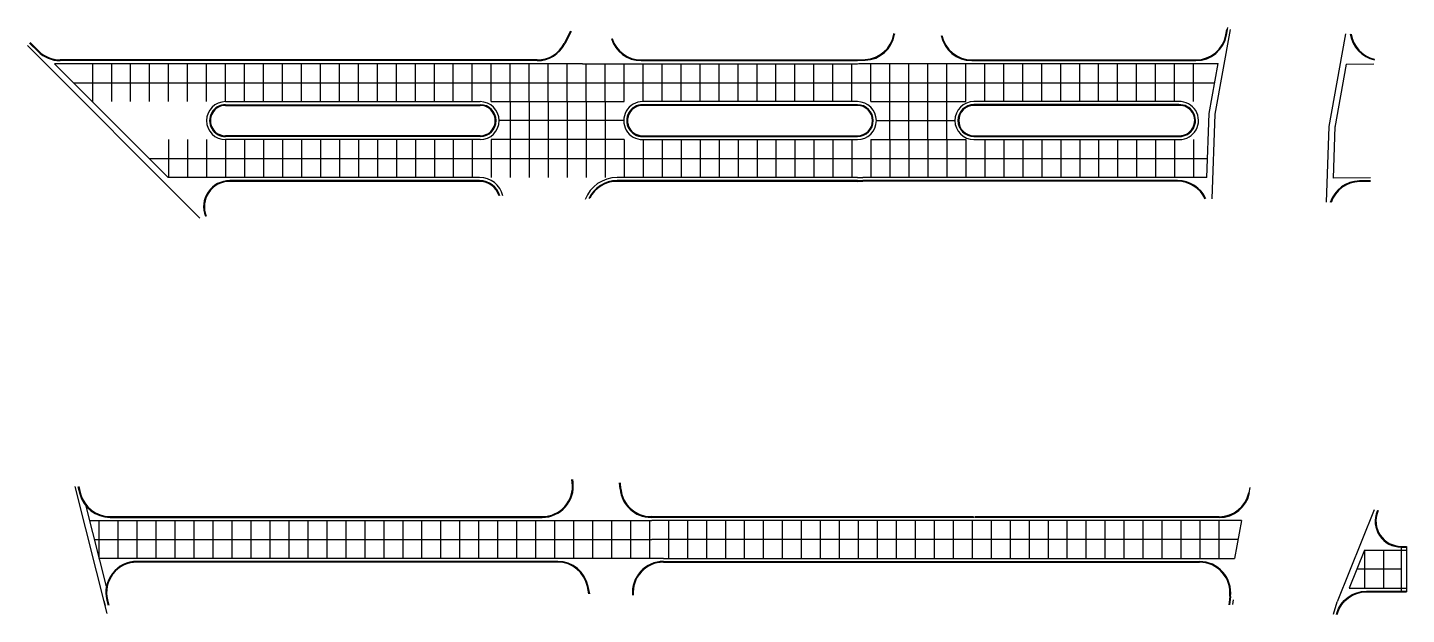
# Model space of a CAD drawing. Header units: metres. Extents: x 2615496 to 2632651, y 4927671 to 4929056.
# Drawn here: x 2632378.7 to 2632651.1, y 4928596.8 to 4928712.8 of the extents above; entities that cross this region are included whole.
import ezdxf

# ---------------------------------------------------------------- set-up
doc = ezdxf.new("R2010")
doc.units = ezdxf.units.M
doc.header["$MEASUREMENT"] = 0
for name, color, linetype in [('Cuneta', 211, 'Continuous'), ('Juntas', 40, 'Continuous'), ('Vereda', 3, 'Continuous')]:
    doc.layers.add(name, color=color, linetype=linetype)

msp = doc.modelspace()

# ---------------------------------------------------------------- linework, layer by layer
at = {"layer": 'Cuneta'}
for p, q in [((2632613.38663, 4928695.66863), (2632616.42188, 4928712.37783)), ((2632639.00701, 4928710.81948), (2632635.81432, 4928693.2436)), ((2632639.13585, 4928711.52873), (2632639.00701, 4928710.81948)), ((2632412.77197, 4928675.13508), (2632378.72567, 4928709.25048)), ((2632406.49546, 4928683.12311), (2632384.04103, 4928705.62311)), ((2632391.20066, 4928705.62311), (2632384.04103, 4928705.62311)), ((2632435.19442, 4928705.62311), (2632391.20066, 4928705.62311)), ((2632488.37097, 4928705.62311), (2632435.19442, 4928705.62311)), ((2632488.37097, 4928705.62311), (2632483.53617, 4928705.62311)), ((2632488.37097, 4928705.62311), (2632491.63521, 4928705.62311)), ((2632488.37097, 4928705.62311), (2632542.67616, 4928705.62311)), ((2632499.95003, 4928705.62311), (2632500.25455, 4928705.62311)), ((2632542.67616, 4928705.62311), (2632542.97143, 4928705.63658)), ((2632542.97143, 4928705.63658), (2632608.06715, 4928705.63658)), ((2632565.26253, 4928705.63658), (2632565.69684, 4928705.63658)), ((2632608.06715, 4928705.63658), (2632613.97768, 4928705.63658)), ((2632612.19048, 4928695.79796), (2632613.97768, 4928705.63658)), ((2632639.26682, 4928705.53559), (2632636.995, 4928693.02913)), ((2632639.26682, 4928705.53559), (2632644.69894, 4928705.60927)), ((2632417.84045, 4928698.12311), (2632435.19442, 4928698.12311)), ((2632435.19442, 4928698.12311), (2632468.13851, 4928698.12311)), ((2632542.67406, 4928698.12311), (2632500.25526, 4928698.12311)), ((2632606.16515, 4928698.13658), (2632565.69684, 4928698.13658)), ((2632611.73797, 4928683.13658), (2632612.19048, 4928695.79796)), ((2632612.78816, 4928678.92323), (2632613.38663, 4928695.66863)), ((2632635.81432, 4928693.2436), (2632635.27928, 4928678.27277)), ((2632637.01356, 4928693.20074), (2632636.64892, 4928682.99802)), ((2632468.13844, 4928690.62311), (2632417.84045, 4928690.62311)), ((2632500.25535, 4928690.62311), (2632542.67257, 4928690.62311)), ((2632565.69684, 4928690.63658), (2632606.29556, 4928690.63958)), ((2632468.04553, 4928683.12311), (2632406.49546, 4928683.12311)), ((2632496.44163, 4928683.12311), (2632495.18842, 4928683.12339)), ((2632542.66601, 4928683.11288), (2632496.44163, 4928683.12311)), ((2632542.66601, 4928683.11288), (2632543.72591, 4928683.13658)), ((2632605.96759, 4928683.13658), (2632543.72591, 4928683.13658)), ((2632611.73797, 4928683.13658), (2632605.96759, 4928683.13658)), ((2632644.07223, 4928683.0987), (2632636.64892, 4928682.99802)), ((2632388.07052, 4928622.07877), (2632394.41276, 4928597.02404)), ((2632394.30473, 4928602.34088), (2632390.28925, 4928618.20385)), ((2632644.79856, 4928617.44829), (2632637.44631, 4928599.3147)), ((2632391.00298, 4928615.38431), (2632479.84828, 4928615.38431)), ((2632479.84828, 4928615.38431), (2632502.08517, 4928615.38107)), ((2632565.74418, 4928615.36433), (2632502.08517, 4928615.38107)), ((2632612.57676, 4928615.3556), (2632565.7429, 4928615.3556)), ((2632618.55605, 4928615.3556), (2632612.57676, 4928615.3556)), ((2632618.55605, 4928615.3556), (2632617.18262, 4928607.8556)), ((2632642.87602, 4928609.51283), (2632639.83515, 4928602.01283)), ((2632642.87602, 4928609.51283), (2632651.14808, 4928609.51283)), ((2632650.11711, 4928609.51283), (2632651.14808, 4928609.51283)), ((2632483.20934, 4928607.88431), (2632392.90149, 4928607.88431)), ((2632504.36574, 4928607.88047), (2632483.20934, 4928607.88431)), ((2632504.36574, 4928607.88047), (2632504.8412, 4928607.88034)), ((2632504.8412, 4928607.88034), (2632566.844, 4928607.86404)), ((2632564.64111, 4928607.8556), (2632609.66611, 4928607.8556)), ((2632609.66611, 4928607.8556), (2632617.18262, 4928607.8556)), ((2632639.83515, 4928602.01283), (2632650.11711, 4928602.01283)), ((2632645.04602, 4928602.01283), (2632651.14808, 4928602.01283)), ((2632393.7916, 4928599.47789), (2632394.02869, 4928598.54128)), ((2632616.90937, 4928599.68477), (2632616.79977, 4928598.77739)), ((2632636.70812, 4928596.89108), (2632637.44631, 4928599.3147))]:
    msp.add_line(p, q, dxfattribs=at)
for centre, radius, start, end in [((2632417.84045, 4928694.37311), 3.75, 90, 270), ((2632468.13845, 4928694.37311), 3.75, 269.9999666, 89.999034), ((2632500.25447, 4928694.37311), 3.75, 89.9878706, 270.013395), ((2632542.66886, 4928694.37311), 3.75, 270.0567378, 89.9205913), ((2632565.69688, 4928694.38658), 3.75, 90.0005877, 269.9993921), ((2632606.31405, 4928694.38954), 3.75, 269.7175135, 92.275521), ((2632468.04553, 4928678.37311), 4.75, 14.1325818, 90), ((2632495.18692, 4928676.37339), 6.75, 89.9873235, 159.1078096)]:
    msp.add_arc(centre, radius, start, end, dxfattribs=at)
at = {"layer": 'Juntas'}
for p, q in [((2632391.59045, 4928698.12311), (2632391.59045, 4928705.62311)), ((2632395.34045, 4928698.12311), (2632395.34045, 4928705.62311)), ((2632399.09045, 4928698.12311), (2632399.09045, 4928705.62311)), ((2632402.84045, 4928698.12311), (2632402.84045, 4928705.62311)), ((2632406.59045, 4928698.12311), (2632406.59045, 4928705.62311)), ((2632410.34045, 4928698.12311), (2632410.34045, 4928705.62311)), ((2632414.09045, 4928698.12311), (2632414.09045, 4928705.62311)), ((2632417.84045, 4928698.12311), (2632417.84045, 4928705.62311)), ((2632421.59045, 4928698.12311), (2632421.59045, 4928705.62311)), ((2632425.34045, 4928698.12311), (2632425.34045, 4928705.62311)), ((2632429.09045, 4928698.12311), (2632429.09045, 4928705.62311)), ((2632432.84045, 4928698.12311), (2632432.84045, 4928705.62311)), ((2632436.59045, 4928698.12311), (2632436.59045, 4928705.62311)), ((2632440.34045, 4928698.12311), (2632440.34045, 4928705.62311)), ((2632444.09045, 4928698.12311), (2632444.09045, 4928705.62311)), ((2632447.84045, 4928698.12311), (2632447.84045, 4928705.62311)), ((2632451.59045, 4928698.12311), (2632451.59045, 4928705.62311)), ((2632455.34045, 4928698.12311), (2632455.34045, 4928705.62311)), ((2632459.09045, 4928698.12311), (2632459.09045, 4928705.62311)), ((2632462.84045, 4928698.12311), (2632462.84045, 4928705.62311)), ((2632466.59045, 4928698.12311), (2632466.59045, 4928705.62311)), ((2632470.34045, 4928698.12311), (2632470.34045, 4928705.62311)), ((2632474.09045, 4928698.12311), (2632474.09045, 4928705.62311)), ((2632477.84045, 4928698.12311), (2632477.84045, 4928705.62311)), ((2632481.59045, 4928698.12311), (2632481.59045, 4928705.62311)), ((2632485.34045, 4928698.12311), (2632485.34045, 4928705.62311)), ((2632489.09045, 4928698.12311), (2632489.09045, 4928705.62311)), ((2632492.84045, 4928698.12311), (2632492.84045, 4928705.62311)), ((2632496.59045, 4928698.12311), (2632496.59045, 4928705.62311)), ((2632500.34045, 4928698.12311), (2632500.34045, 4928705.62311)), ((2632504.09045, 4928698.12311), (2632504.09045, 4928705.62311)), ((2632507.84045, 4928698.12311), (2632507.84045, 4928705.62311)), ((2632511.59045, 4928698.12311), (2632511.59045, 4928705.62311)), ((2632515.34045, 4928698.12311), (2632515.34045, 4928705.62311)), ((2632519.09045, 4928698.12311), (2632519.09045, 4928705.62311)), ((2632522.84045, 4928698.12311), (2632522.84045, 4928705.62311)), ((2632526.59045, 4928698.12311), (2632526.59045, 4928705.62311)), ((2632530.34045, 4928698.12311), (2632530.34045, 4928705.62311)), ((2632534.09045, 4928698.12311), (2632534.09045, 4928705.62311)), ((2632537.84045, 4928698.12311), (2632537.84045, 4928705.62311)), ((2632541.59045, 4928698.12311), (2632541.59045, 4928705.62311)), ((2632545.34045, 4928698.12311), (2632545.34045, 4928705.62311)), ((2632549.09045, 4928698.12311), (2632549.09045, 4928705.62311)), ((2632552.84045, 4928698.12311), (2632552.84045, 4928705.62311)), ((2632556.59045, 4928698.12311), (2632556.59045, 4928705.62311)), ((2632560.34045, 4928698.12311), (2632560.34045, 4928705.62311)), ((2632564.09045, 4928698.12311), (2632564.09045, 4928705.62311)), ((2632567.84045, 4928698.12311), (2632567.84045, 4928705.62311)), ((2632571.59045, 4928698.13658), (2632571.59045, 4928705.63658)), ((2632575.34045, 4928698.13658), (2632575.34045, 4928705.63658)), ((2632579.09045, 4928698.13658), (2632579.09045, 4928705.63658)), ((2632582.84045, 4928698.13658), (2632582.84045, 4928705.63658)), ((2632586.59045, 4928698.13658), (2632586.59045, 4928705.63658)), ((2632590.34045, 4928698.13658), (2632590.34045, 4928705.63658)), ((2632594.09045, 4928698.13658), (2632594.09045, 4928705.63658)), ((2632597.84045, 4928698.13658), (2632597.84045, 4928705.63658)), ((2632601.59045, 4928698.13658), (2632601.59045, 4928705.63658)), ((2632605.34045, 4928698.13658), (2632605.34045, 4928705.63658)), ((2632609.09045, 4928698.13658), (2632609.09045, 4928705.63658)), ((2632387.78344, 4928701.87311), (2632613.29404, 4928701.87311)), ((2632470.34045, 4928698.12311), (2632496.59045, 4928698.12311)), ((2632474.09045, 4928698.12311), (2632474.09045, 4928690.62311)), ((2632477.84045, 4928698.12311), (2632477.84045, 4928690.62311)), ((2632481.59045, 4928698.12311), (2632481.59045, 4928690.62311)), ((2632485.34045, 4928698.12311), (2632485.34045, 4928690.62311)), ((2632489.09045, 4928698.12311), (2632489.09045, 4928690.62311)), ((2632492.84045, 4928698.12311), (2632492.84045, 4928690.62311)), ((2632545.34045, 4928698.12311), (2632564.09045, 4928698.12311)), ((2632549.09045, 4928690.62311), (2632549.09045, 4928698.12311)), ((2632552.84045, 4928690.62311), (2632552.84045, 4928698.12311)), ((2632556.59045, 4928690.62311), (2632556.59045, 4928698.12311)), ((2632560.34045, 4928690.62311), (2632560.34045, 4928698.12311)), ((2632496.59045, 4928694.37311), (2632471.88845, 4928694.37311)), ((2632546.41886, 4928694.37311), (2632561.9469, 4928694.37311)), ((2632406.59045, 4928690.62311), (2632406.59045, 4928683.12311)), ((2632410.34045, 4928690.62311), (2632410.34045, 4928683.12311)), ((2632414.09045, 4928690.62311), (2632414.09045, 4928683.12311)), ((2632417.84045, 4928690.62311), (2632417.84045, 4928683.12311)), ((2632421.59045, 4928690.62311), (2632421.59045, 4928683.12311)), ((2632425.34045, 4928690.62311), (2632425.34045, 4928683.12311)), ((2632429.09045, 4928690.62311), (2632429.09045, 4928683.12311)), ((2632432.84045, 4928690.62311), (2632432.84045, 4928683.12311)), ((2632436.59045, 4928690.62311), (2632436.59045, 4928683.12311)), ((2632440.34045, 4928690.62311), (2632440.34045, 4928683.12311)), ((2632444.09045, 4928690.62311), (2632444.09045, 4928683.12311)), ((2632447.84045, 4928690.62311), (2632447.84045, 4928683.12311)), ((2632451.59045, 4928690.62311), (2632451.59045, 4928683.12311)), ((2632455.34045, 4928690.62311), (2632455.34045, 4928683.12311)), ((2632459.09045, 4928690.62311), (2632459.09045, 4928683.12311)), ((2632462.84045, 4928690.62311), (2632462.84045, 4928683.12311)), ((2632466.59045, 4928690.62311), (2632466.59045, 4928683.12311)), ((2632470.34045, 4928690.62311), (2632470.34045, 4928683.12311)), ((2632496.59045, 4928690.62311), (2632470.34045, 4928690.62311)), ((2632474.09045, 4928690.62311), (2632474.09045, 4928683.12311)), ((2632477.84045, 4928690.62311), (2632477.84045, 4928683.12311)), ((2632481.59045, 4928690.62311), (2632481.59045, 4928683.12311)), ((2632485.34045, 4928690.62311), (2632485.34045, 4928683.12311)), ((2632489.09045, 4928690.62311), (2632489.09045, 4928683.12311)), ((2632492.84045, 4928690.62311), (2632492.84045, 4928683.12311)), ((2632496.59045, 4928690.62311), (2632496.59045, 4928683.12311)), ((2632500.34045, 4928690.62311), (2632500.34045, 4928683.12311)), ((2632504.09045, 4928690.62311), (2632504.09045, 4928683.12311)), ((2632507.84045, 4928690.62311), (2632507.84045, 4928683.12311)), ((2632511.59045, 4928690.62311), (2632511.59045, 4928683.12311)), ((2632515.34045, 4928690.62311), (2632515.34045, 4928683.12311)), ((2632519.09045, 4928690.62311), (2632519.09045, 4928683.12311)), ((2632522.84045, 4928690.62311), (2632522.84045, 4928683.12311)), ((2632526.59045, 4928690.62311), (2632526.59045, 4928683.12311)), ((2632530.34045, 4928690.62311), (2632530.34045, 4928683.12311)), ((2632534.09045, 4928690.62311), (2632534.09045, 4928683.12311)), ((2632537.84045, 4928690.62311), (2632537.84045, 4928683.12311)), ((2632541.59045, 4928690.62311), (2632541.59045, 4928683.12311)), ((2632545.34045, 4928690.62311), (2632545.34045, 4928683.12311)), ((2632545.34045, 4928690.62311), (2632564.09045, 4928690.62311)), ((2632549.09045, 4928690.62311), (2632549.09045, 4928683.12311)), ((2632552.84045, 4928690.62311), (2632552.84045, 4928683.12311)), ((2632556.59045, 4928690.62311), (2632556.59045, 4928683.12311)), ((2632560.34045, 4928690.62311), (2632560.34045, 4928683.12311)), ((2632564.09045, 4928690.62311), (2632564.09045, 4928683.12311)), ((2632567.84045, 4928690.62311), (2632567.84045, 4928683.12311)), ((2632571.59045, 4928690.62311), (2632571.59045, 4928683.12311)), ((2632575.34045, 4928690.62311), (2632575.34045, 4928683.12311)), ((2632579.09045, 4928690.62311), (2632579.09045, 4928683.12311)), ((2632582.84045, 4928690.62311), (2632582.84045, 4928683.12311)), ((2632586.59045, 4928690.62311), (2632586.59045, 4928683.12311)), ((2632590.34045, 4928690.62311), (2632590.34045, 4928683.12311)), ((2632594.09045, 4928690.64657), (2632594.09045, 4928683.14657)), ((2632597.84045, 4928690.64657), (2632597.84045, 4928683.14657)), ((2632601.59045, 4928690.64657), (2632601.59045, 4928683.14657)), ((2632605.34045, 4928690.64657), (2632605.34045, 4928683.14657)), ((2632609.09045, 4928690.64657), (2632609.09045, 4928683.14657)), ((2632402.75305, 4928686.87311), (2632611.87152, 4928686.87311)), ((2632392.90149, 4928607.88431), (2632392.90149, 4928615.38431)), ((2632396.65149, 4928607.88431), (2632396.65149, 4928615.38431)), ((2632400.40149, 4928607.88431), (2632400.40149, 4928615.38431)), ((2632404.15149, 4928607.88431), (2632404.15149, 4928615.38431)), ((2632407.90149, 4928607.88431), (2632407.90149, 4928615.38431)), ((2632411.65149, 4928607.88431), (2632411.65149, 4928615.38431)), ((2632415.40149, 4928607.88431), (2632415.40149, 4928615.38431)), ((2632419.15149, 4928607.88431), (2632419.15149, 4928615.38431)), ((2632422.90149, 4928607.88431), (2632422.90149, 4928615.38431)), ((2632426.65149, 4928607.88431), (2632426.65149, 4928615.38431)), ((2632430.40149, 4928607.88431), (2632430.40149, 4928615.38431)), ((2632434.15149, 4928607.88431), (2632434.15149, 4928615.38431)), ((2632437.90149, 4928607.88431), (2632437.90149, 4928615.38431)), ((2632441.65149, 4928607.88431), (2632441.65149, 4928615.38431)), ((2632445.40149, 4928607.88431), (2632445.40149, 4928615.38431)), ((2632449.15149, 4928607.88431), (2632449.15149, 4928615.38431)), ((2632452.90149, 4928607.88431), (2632452.90149, 4928615.38431)), ((2632456.65149, 4928607.88431), (2632456.65149, 4928615.38431)), ((2632460.40149, 4928607.88431), (2632460.40149, 4928615.38431)), ((2632464.15149, 4928607.88431), (2632464.15149, 4928615.38431)), ((2632467.90149, 4928607.88431), (2632467.90149, 4928615.38431)), ((2632471.65149, 4928607.88431), (2632471.65149, 4928615.38431)), ((2632475.40149, 4928607.88431), (2632475.40149, 4928615.38431)), ((2632479.15149, 4928607.88431), (2632479.15149, 4928615.38431)), ((2632482.90149, 4928607.88431), (2632482.90149, 4928615.38431)), ((2632486.65149, 4928607.88431), (2632486.65149, 4928615.38431)), ((2632490.40149, 4928607.88431), (2632490.40149, 4928615.38431)), ((2632494.15149, 4928607.88431), (2632494.15149, 4928615.38431)), ((2632497.90149, 4928607.88431), (2632497.90149, 4928615.38431)), ((2632501.65149, 4928607.88431), (2632501.65149, 4928615.38431)), ((2632505.40149, 4928607.88431), (2632505.40149, 4928615.38431)), ((2632509.15149, 4928607.88431), (2632509.15149, 4928615.38431)), ((2632512.90149, 4928607.88431), (2632512.90149, 4928615.38431)), ((2632516.65149, 4928607.87823), (2632516.65149, 4928615.37823)), ((2632520.40149, 4928607.87823), (2632520.40149, 4928615.37823)), ((2632524.15149, 4928607.87823), (2632524.15149, 4928615.37823)), ((2632527.90149, 4928607.87823), (2632527.90149, 4928615.37823)), ((2632531.65149, 4928607.87823), (2632531.65149, 4928615.37823)), ((2632535.40149, 4928607.87823), (2632535.40149, 4928615.37823)), ((2632539.15149, 4928607.87823), (2632539.15149, 4928615.37823)), ((2632542.90149, 4928607.87823), (2632542.90149, 4928615.37823)), ((2632546.65149, 4928607.87034), (2632546.65149, 4928615.37034)), ((2632550.40149, 4928607.87034), (2632550.40149, 4928615.37034)), ((2632554.15149, 4928607.87034), (2632554.15149, 4928615.37034)), ((2632557.90149, 4928607.87034), (2632557.90149, 4928615.37034)), ((2632561.65149, 4928607.87034), (2632561.65149, 4928615.37034)), ((2632565.40149, 4928607.87034), (2632565.40149, 4928615.37034)), ((2632569.15149, 4928607.87034), (2632569.15149, 4928615.37034)), ((2632572.90149, 4928607.87034), (2632572.90149, 4928615.37034)), ((2632576.65149, 4928607.8556), (2632576.65149, 4928615.3556)), ((2632580.40149, 4928607.8556), (2632580.40149, 4928615.3556)), ((2632584.15149, 4928607.8556), (2632584.15149, 4928615.3556)), ((2632587.90149, 4928607.8556), (2632587.90149, 4928615.3556)), ((2632591.65149, 4928607.8556), (2632591.65149, 4928615.3556)), ((2632595.40149, 4928607.8556), (2632595.40149, 4928615.3556)), ((2632599.15149, 4928607.8556), (2632599.15149, 4928615.3556)), ((2632602.90149, 4928607.8556), (2632602.90149, 4928615.3556)), ((2632606.65149, 4928607.8556), (2632606.65149, 4928615.3556)), ((2632610.40149, 4928607.8556), (2632610.40149, 4928615.3556)), ((2632614.15149, 4928607.8556), (2632614.15149, 4928615.3556)), ((2632391.95223, 4928611.63431), (2632479.84828, 4928611.63431)), ((2632479.84774, 4928611.63431), (2632502.08462, 4928611.63107)), ((2632565.7432, 4928611.61433), (2632502.08418, 4928611.63107)), ((2632612.57676, 4928611.6056), (2632565.7429, 4928611.6056)), ((2632617.86933, 4928611.6056), (2632612.57676, 4928611.6056)), ((2632642.87602, 4928609.51283), (2632642.87602, 4928602.01283)), ((2632646.62602, 4928609.51283), (2632646.62602, 4928602.01283)), ((2632650.11711, 4928605.76283), (2632641.35558, 4928605.76283))]:
    msp.add_line(p, q, dxfattribs=at)
at = {"layer": 'Vereda'}
for p, q in [((2632615.61399, 4928711.28741), (2632615.88134, 4928712.75918)), ((2632485.96259, 4928712.02097), (2632484.74788, 4928709.64335)), ((2632486.10637, 4928711.97269), (2632484.88146, 4928709.57511)), ((2632549.86902, 4928711.4123), (2632549.89815, 4928711.58007)), ((2632550.01681, 4928711.38664), (2632550.04928, 4928711.57365)), ((2632615.4664, 4928711.31422), (2632615.66475, 4928712.40614)), ((2632380.79253, 4928708.02881), (2632379.12111, 4928709.70363)), ((2632380.8987, 4928708.13477), (2632379.21511, 4928709.82179)), ((2632391.20066, 4928706.37311), (2632385.14564, 4928706.37311)), ((2632391.20066, 4928706.22311), (2632385.14564, 4928706.22311)), ((2632435.19442, 4928706.37311), (2632391.20066, 4928706.37311)), ((2632435.19442, 4928706.22311), (2632391.20066, 4928706.22311)), ((2632479.40481, 4928706.37311), (2632435.19442, 4928706.37311)), ((2632479.40481, 4928706.22311), (2632435.19442, 4928706.22311)), ((2632499.95003, 4928706.37311), (2632500.25455, 4928706.37311)), ((2632499.95003, 4928706.22311), (2632500.25455, 4928706.22311)), ((2632500.25455, 4928706.37311), (2632542.67616, 4928706.37311)), ((2632500.25455, 4928706.22311), (2632542.67616, 4928706.22311)), ((2632542.64198, 4928706.37233), (2632544.23089, 4928706.44482)), ((2632542.64882, 4928706.22249), (2632544.23772, 4928706.29497)), ((2632565.26253, 4928706.38658), (2632565.69684, 4928706.38658)), ((2632565.26253, 4928706.23658), (2632565.69684, 4928706.23658)), ((2632565.69684, 4928706.38658), (2632608.06715, 4928706.38658)), ((2632565.69684, 4928706.23658), (2632608.06715, 4928706.23658)), ((2632608.06715, 4928706.38658), (2632609.56301, 4928706.38658)), ((2632608.06715, 4928706.23658), (2632609.56301, 4928706.23658)), ((2632417.84045, 4928697.52311), (2632435.19442, 4928697.52311)), ((2632417.84045, 4928697.37311), (2632435.19442, 4928697.37311)), ((2632435.19442, 4928697.52311), (2632468.13851, 4928697.52311)), ((2632435.19442, 4928697.37311), (2632468.13851, 4928697.37311)), ((2632542.67362, 4928697.52311), (2632500.25526, 4928697.52311)), ((2632542.67351, 4928697.37311), (2632500.25526, 4928697.37311)), ((2632606.17759, 4928697.53658), (2632565.69684, 4928697.53658)), ((2632606.18088, 4928697.38658), (2632565.69684, 4928697.38658)), ((2632468.13859, 4928691.37311), (2632417.84045, 4928691.37311)), ((2632468.13844, 4928691.22311), (2632417.84045, 4928691.22311)), ((2632500.25385, 4928691.37311), (2632542.67218, 4928691.37311)), ((2632500.25528, 4928691.22311), (2632542.67226, 4928691.22311)), ((2632565.69684, 4928691.38658), (2632606.33105, 4928691.38958)), ((2632565.69684, 4928691.23658), (2632606.29708, 4928691.23958)), ((2632468.04553, 4928682.52311), (2632418.66204, 4928682.52311)), ((2632468.04553, 4928682.37311), (2632418.66204, 4928682.37311)), ((2632496.44146, 4928682.37311), (2632495.18825, 4928682.37339)), ((2632496.4415, 4928682.52311), (2632495.18828, 4928682.52339)), ((2632542.66585, 4928682.36288), (2632496.44146, 4928682.37311)), ((2632542.66588, 4928682.51288), (2632496.4415, 4928682.52311)), ((2632542.66585, 4928682.36288), (2632543.72591, 4928682.38658)), ((2632542.66588, 4928682.51288), (2632543.72591, 4928682.53658)), ((2632605.94319, 4928682.53658), (2632543.72591, 4928682.53658)), ((2632605.94319, 4928682.38658), (2632543.72591, 4928682.38658)), ((2632644.05552, 4928682.49842), (2632641.88037, 4928682.46892)), ((2632644.05134, 4928682.34835), (2632641.88241, 4928682.31893)), ((2632486.3529, 4928622.85923), (2632486.27776, 4928623.47657)), ((2632486.5018, 4928622.87735), (2632486.42973, 4928623.46951)), ((2632495.78839, 4928621.62914), (2632495.68963, 4928622.83498)), ((2632495.93789, 4928621.64138), (2632495.8412, 4928622.82193)), ((2632388.68534, 4928622.09499), (2632389.05741, 4928620.62513)), ((2632388.83905, 4928622.09904), (2632389.20283, 4928620.66194)), ((2632620.23958, 4928621.90347), (2632620.01667, 4928620.85633)), ((2632395.01937, 4928616.13431), (2632480.39686, 4928616.13431)), ((2632395.01937, 4928615.98431), (2632480.39686, 4928615.98431)), ((2632565.6562, 4928615.96436), (2632501.91625, 4928615.98111)), ((2632565.6342, 4928616.11436), (2632501.91629, 4928616.13111)), ((2632612.57676, 4928615.9556), (2632565.83104, 4928615.9556)), ((2632612.57676, 4928616.1056), (2632565.85308, 4928616.1056)), ((2632614.14817, 4928616.1056), (2632612.57676, 4928616.1056)), ((2632614.14817, 4928615.9556), (2632612.57676, 4928615.9556)), ((2632650.11711, 4928610.11283), (2632650.11711, 4928601.41283)), ((2632651.14808, 4928610.26283), (2632651.14808, 4928601.26283)), ((2632483.4583, 4928607.28431), (2632400.33521, 4928607.28431)), ((2632483.4583, 4928607.13431), (2632400.33521, 4928607.13431)), ((2632504.36554, 4928607.13047), (2632504.841, 4928607.13034)), ((2632504.36558, 4928607.28047), (2632504.84104, 4928607.28034)), ((2632504.841, 4928607.13034), (2632566.95398, 4928607.11402)), ((2632504.84104, 4928607.28034), (2632566.93198, 4928607.26402)), ((2632564.53093, 4928607.1056), (2632609.66611, 4928607.1056)), ((2632564.55297, 4928607.2556), (2632609.66611, 4928607.2556)), ((2632609.66611, 4928607.2556), (2632610.28193, 4928607.2556)), ((2632609.66611, 4928607.1056), (2632610.28193, 4928607.1056)), ((2632489.63299, 4928600.87146), (2632489.3392, 4928602.32388)), ((2632489.78576, 4928600.87279), (2632489.48622, 4928602.35362)), ((2632394.37325, 4928599.62513), (2632394.62807, 4928598.61847)), ((2632394.51867, 4928599.66194), (2632394.77792, 4928598.63777)), ((2632616.16478, 4928599.77471), (2632616.03801, 4928598.72521)), ((2632616.23863, 4928600.38608), (2632616.16478, 4928599.77471)), ((2632616.3137, 4928599.75672), (2632616.19036, 4928598.73565)), ((2632616.38755, 4928600.36809), (2632616.3137, 4928599.75672))]:
    msp.add_line(p, q, dxfattribs=at)
for points in [[(2632645.40352, 4928617.3435), (2632645.34448, 4928617.19789, 0.53210157), (2632650.11711, 4928610.11283), (2632651.14808, 4928610.11283)], [(2632645.55475, 4928617.3173), (2632645.48349, 4928617.14153, 0.53210157), (2632650.11711, 4928610.26283), (2632651.14808, 4928610.26283)], [(2632637.31545, 4928596.82582), (2632637.38518, 4928597.05475, -0.330041221), (2632643.26834, 4928601.41283), (2632645.04602, 4928601.41283), (2632651.14808, 4928601.41283)], [(2632637.46729, 4928596.8095), (2632637.52867, 4928597.01104, -0.330041221), (2632643.26834, 4928601.26283), (2632645.04602, 4928601.26283), (2632651.14808, 4928601.26283)]]:
    msp.add_lwpolyline(points, format="xyb", dxfattribs=at)
for centre, radius, start, end in [((2632499.95003, 4928712.37311), 6.15, 196.7917866, 270), ((2632499.95003, 4928712.37311), 6, 197.3183455, 270), ((2632543.95745, 4928712.43858), 6, 272.6120701, 350.1512831), ((2632543.95745, 4928712.43858), 6.15, 272.6120701, 350.151283), ((2632565.26253, 4928712.38658), 6.15, 191.2809573, 270), ((2632565.26253, 4928712.38658), 6, 191.6307694, 270), ((2632609.56301, 4928712.38658), 6, 270, 349.7043862), ((2632609.56301, 4928712.38658), 6.15, 270, 349.7043862), ((2632646.15087, 4928712.37958), 6.15, 188.2791777, 257.7855893), ((2632646.15087, 4928712.37958), 6, 188.5427012, 256.8041214), ((2632385.14564, 4928712.37311), 6.15, 224.9419119, 270.0000001), ((2632385.14564, 4928712.37311), 6, 224.941912, 270.0000001), ((2632479.40481, 4928712.37311), 6, 270, 332.9376947), ((2632479.40481, 4928712.37311), 6.15, 270, 332.9376947), ((2632417.84045, 4928694.37311), 3.15, 90, 270.0000001), ((2632417.84045, 4928694.37311), 3, 90, 270.0000001), ((2632468.13844, 4928694.37311), 3.15, 270.000034, 89.9987697), ((2632468.13851, 4928694.37311), 3, 269.9989043, 90), ((2632500.25454, 4928694.37311), 3.15, 89.9868071, 270.0134718), ((2632500.25456, 4928694.37311), 3, 89.9864822, 270.0135284), ((2632542.66886, 4928694.37311), 3, 270.0634307, 89.9112215), ((2632542.66886, 4928694.37311), 3.15, 270.061904, 89.9133594), ((2632565.69684, 4928694.38658), 3.15, 90.0001264, 269.9998737), ((2632565.69684, 4928694.38658), 3, 90.0000001, 270), ((2632606.31405, 4928694.38954), 3.15, 269.6913959, 92.4828281), ((2632606.31405, 4928694.38954), 3, 269.6836712, 92.5441515), ((2632418.66197, 4928677.37311), 5.15, 89.9991251, 201.6980871), ((2632418.66197, 4928677.37311), 5, 89.9991122, 201.8448168), ((2632468.04553, 4928678.37311), 4.15, 16.1766709, 90), ((2632468.04553, 4928678.37311), 4, 16.7873882, 90), ((2632495.18692, 4928676.37339), 6.15, 89.9873235, 154.8627546), ((2632495.18692, 4928676.37339), 6, 89.9873235, 153.6202645), ((2632605.94319, 4928676.38658), 6.15, 24.4604491, 90), ((2632605.94319, 4928676.38658), 6, 25.1275553, 90), ((2632641.96378, 4928676.31948), 6.15, 90.7770325, 162.0564921), ((2632641.96378, 4928676.31948), 6, 90.7770325, 161.7011444), ((2632480.39686, 4928622.13431), 6.15, 270, 6.9394296), ((2632480.39686, 4928622.13431), 6, 270, 6.9394296), ((2632395.01937, 4928622.13431), 6.15, 194.2051827, 270), ((2632395.01937, 4928622.13431), 6, 194.2051827, 270), ((2632501.91787, 4928622.13111), 6.15, 184.6818087, 269.9849373), ((2632501.91787, 4928622.13111), 6, 184.6818087, 269.9849373), ((2632614.14817, 4928622.1056), 6, 270, 347.9823951), ((2632614.14817, 4928622.1056), 6.15, 270, 347.9823951), ((2632400.33521, 4928601.13431), 6.15, 90, 194.2051827), ((2632400.33521, 4928601.13431), 6, 90, 194.2051827), ((2632483.4583, 4928601.13431), 6.15, 11.4353771, 90), ((2632483.4583, 4928601.13431), 6, 11.4353771, 90), ((2632504.36396, 4928601.13047), 6.15, 89.9849373, 184.877689), ((2632504.36396, 4928601.13047), 6, 89.9849373, 185.0444118), ((2632610.28193, 4928601.1056), 6.15, 353.1125273, 90), ((2632610.28193, 4928601.1056), 6, 353.1125273, 90)]:
    msp.add_arc(centre, radius, start, end, dxfattribs=at)

doc.saveas('drawing.dxf')
